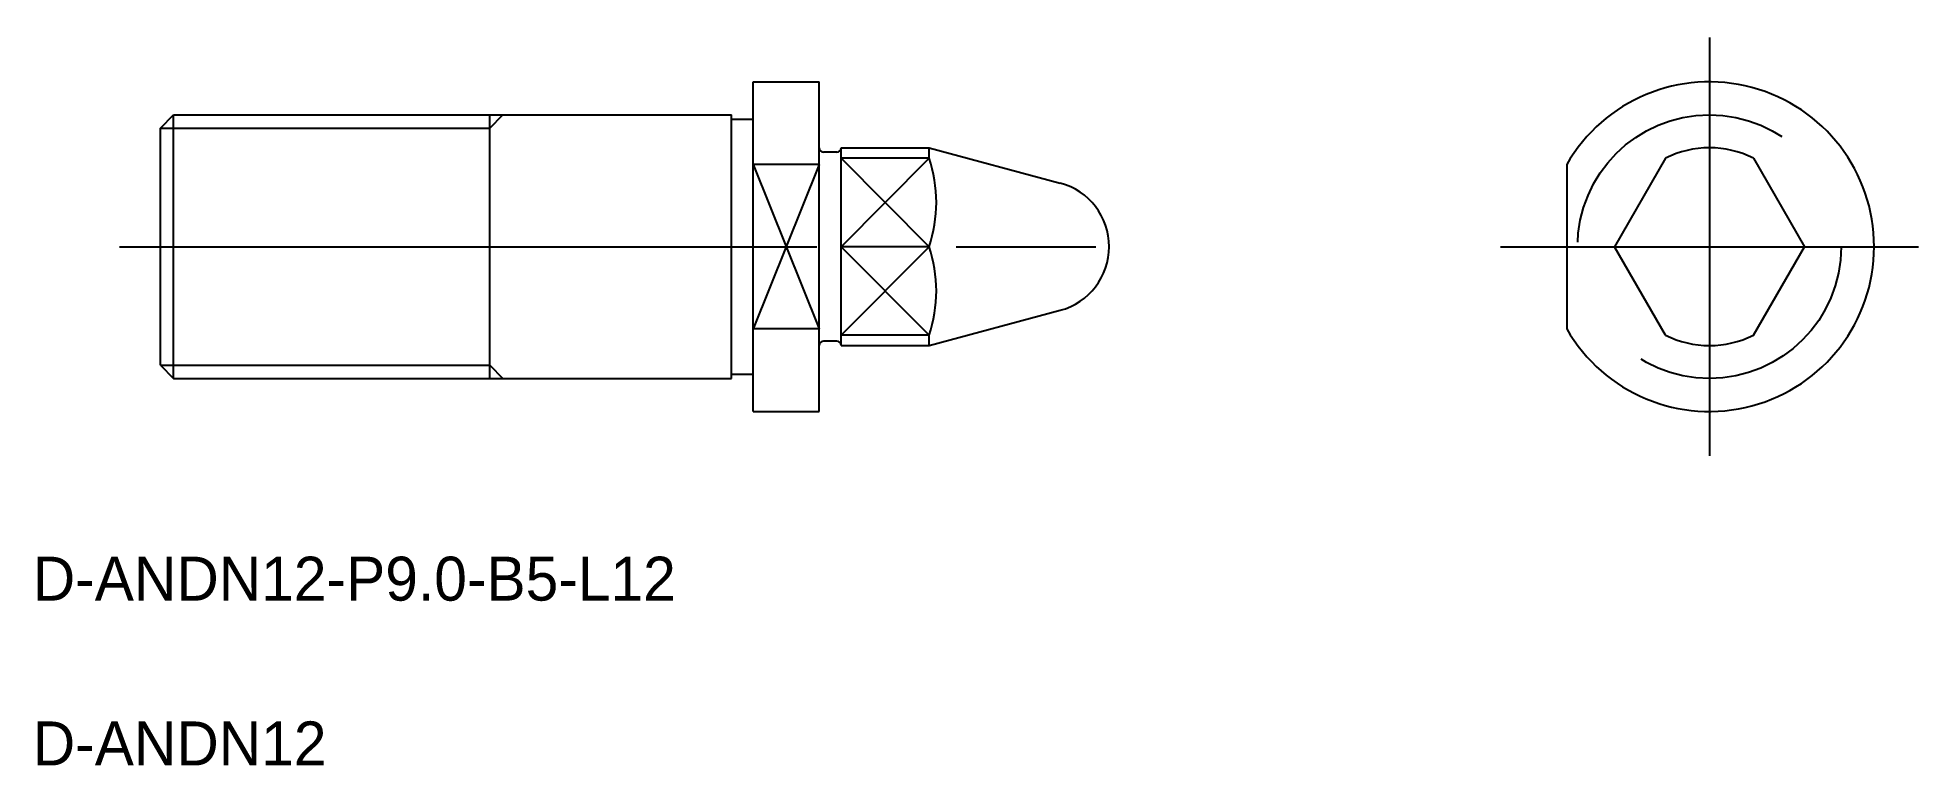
# Model space of a CAD drawing. Extents: x 18 to 103.7, y 37.2 to 70.3.
import ezdxf

# ---------------------------------------------------------------- set-up
doc = ezdxf.new("R2010")
doc.units = 0
doc.linetypes.add('CENTER', pattern=[50.8, 31.75, -6.35, 6.35, -6.35])
doc.linetypes.add('DASHED', pattern=[19.05, 12.7, -6.35])
doc.layers.get('0').update_dxf_attribs({"linetype": 'CONTINUOUS'})
doc.layers.add('CENTER', color=1, linetype='CENTER')

msp = doc.modelspace()

# ---------------------------------------------------------------- linework, layer by layer
at = {"color": 7, "linetype": 'CONTINUOUS'}
for p, q in [((50.612, 53.293), (50.612, 68.293)), ((50.612, 68.293), (53.612, 68.293)), ((53.612, 53.293), (53.612, 68.293)), ((23.612, 66.193), (24.212, 66.793)), ((23.612, 55.393), (23.612, 66.193)), ((24.212, 54.793), (24.212, 66.793)), ((24.212, 66.793), (38.612, 66.793)), ((38.612, 54.793), (38.612, 66.793)), ((38.612, 66.793), (49.612, 66.793)), ((49.612, 54.793), (49.612, 66.793)), ((49.612, 66.593), (50.612, 66.593)), ((54.412, 65.093), (53.812, 65.093)), ((54.612, 65.293), (58.612, 65.293)), ((54.612, 65.293), (54.612, 65.293)), ((54.612, 65.293), (54.612, 65.293)), ((54.612, 56.293), (54.612, 65.293)), ((58.612, 64.824), (58.612, 65.293)), ((58.612, 65.293), (64.592, 63.69)), ((53.612, 64.534), (50.612, 64.534)), ((58.612, 64.824), (54.612, 64.824)), ((87.649, 64.534), (87.649, 57.051)), ((92.149, 64.824), (89.821, 60.793)), ((96.149, 64.824), (98.476, 60.793)), ((58.612, 60.793), (54.612, 60.793)), ((92.149, 56.761), (89.821, 60.793)), ((96.149, 56.761), (98.476, 60.793)), ((58.612, 56.293), (64.592, 57.895)), ((53.612, 57.051), (50.612, 57.051)), ((58.612, 56.761), (54.612, 56.761)), ((58.612, 56.293), (58.612, 56.761)), ((54.412, 56.493), (53.812, 56.493)), ((54.612, 56.293), (58.612, 56.293)), ((54.612, 56.293), (54.612, 56.293)), ((54.612, 56.293), (54.612, 56.293)), ((23.612, 55.393), (24.212, 54.793)), ((49.612, 54.993), (50.612, 54.993)), ((24.212, 54.793), (49.612, 54.793)), ((50.612, 53.293), (53.612, 53.293)), ((51.362, 53.293), (51.362, 53.293)), ((52.112, 53.293), (52.112, 53.293))]:
    msp.add_line(p, q, dxfattribs=at)
at = {"color": 3, "linetype": 'CONTINUOUS'}
for p, q in [((23.612, 66.193), (38.612, 66.193)), ((38.612, 66.193), (39.212, 66.793)), ((50.612, 64.534), (53.612, 57.051)), ((53.612, 64.534), (50.612, 57.051)), ((54.612, 64.824), (58.612, 60.793)), ((54.612, 60.793), (58.612, 64.824)), ((58.612, 60.793), (54.612, 56.761)), ((58.612, 56.761), (54.612, 60.793)), ((23.612, 55.393), (38.612, 55.393)), ((38.612, 55.393), (39.212, 54.793))]:
    msp.add_line(p, q, dxfattribs=at)
at = {"color": 3, "linetype": 'DASHED'}
msp.add_circle((94.149, 60.793), 6, dxfattribs=at)
at = {"color": 7, "linetype": 'CONTINUOUS'}
for centre, radius, start, end in [((94.149, 60.793), 7.5, 209.92643, 150.07357), ((53.812, 65.293), 0.2, 180, 270), ((54.412, 65.293), 0.2, 270, 0), ((94.149, 60.793), 4.5, 63.6122, 116.3878), ((52.712, 62.808), 6.235, 341.13894, 18.86107), ((63.815, 60.793), 3, 284.99998, 75), ((52.717, 58.777), 6.23, 341.12461, 18.87538), ((94.149, 60.793), 4.5, 243.6122, 296.3878), ((53.812, 56.293), 0.2, 90, 180), ((54.412, 56.293), 0.2, 0, 90)]:
    msp.add_arc(centre, radius, start, end, dxfattribs=at)
at = {"layer": 'CENTER', "color": 1, "linetype": 'CENTER'}
for p, q in [((94.149, 70.309), (94.149, 51.277)), ((21.755, 60.793), (70.207, 60.793)), ((84.633, 60.793), (103.665, 60.793))]:
    msp.add_line(p, q, dxfattribs=at)

# ---------------------------------------------------------------- texts
at = {"color": 7, "linetype": 'CONTINUOUS'}
for s, p in [('D-ANDN12-P9.0-B5-L12', (17.802, 44.681)), ('D-ANDN12', (17.802, 37.181))]:
    msp.add_text(s, height=2, dxfattribs=at).set_placement(p)

doc.saveas('drawing.dxf')
